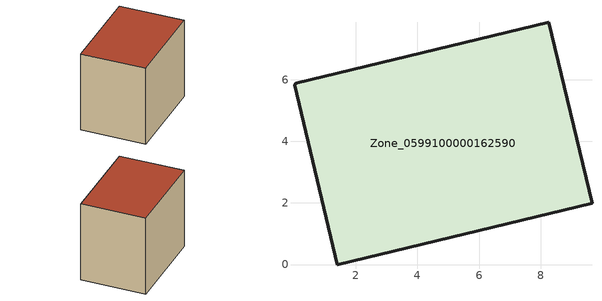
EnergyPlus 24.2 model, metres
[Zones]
Zone_0599100000162590
 floor ground (C_G): 0.04,5.88 8.26,7.86 9.67,1.99 1.41,0 0.01,5.82 z0
 wall outside (C_F): 9.67,1.99 8.26,7.86 0.04,5.88 0.01,5.82 1.41,0 9.67,1.99 z0:7.54
 roof outside (C_R): 8.26,7.86 0.04,5.88 0.01,5.82 1.41,0 9.67,1.99 z7.54
[BUILDING]
Pand.0599100000162590: North Axis=0; Terrain=City; Loads Convergence Tolerance Value=0.04; Temperature Convergence Tolerance Value=0.4; Solar Distribution=FullExterior; Maximum Number of Warmup Days=25; Minimum Number of Warmup Days=1
[Site:Location]
Rotterdam.The.Hague.AP_ZH_NLD Design_Conditions: Latitude=51.96; Longitude=4.45; Time Zone=1; Elevation=-4.5
[SITE:GROUNDTEMPERATURE:BUILDINGSURFACE]
18, 18, 18, 18, 18, 18, 18, 18, 18, 18, 18, 18
[MATERIAL] Thermal Absorptance=0.9; Solar Absorptance=0.7; Visible Absorptance=0.7
Name | Roughness | Thickness | Conductivity | Density | Specific Heat
G.TI.1965-1974 | MediumSmooth | 0.15 | 0.882353 | 540 | 1210
F.TI.1965-1974 | Rough | 0.3 | 0.697674 | 1920 | 840
R.TI.1965-1974 | MediumRough | 0.2 | 0.232558 | 1500 | 1000
[CONSTRUCTION]
C_G: G.TI.1965-1974
C_F: F.TI.1965-1974
C_R: R.TI.1965-1974
[ZONE]
Zone_0599100000162590: Type=1; Multiplier=1; Ceiling Height=Autocalculate; Volume=Autocalculate; Floor Area=autocalculate; Part of Total Floor Area=Yes
[ZONEINFILTRATION:DESIGNFLOWRATE]
Infil_Zone_0599100000162590: Zone or ZoneList or Space or SpaceList=Zone_0599100000162590; Schedule=AlwaysOn; Design Flow Rate Calculation Method=Flow/Area; Flow Rate per Floor Area=0.003; Constant Term Coefficient=1; Temperature Term Coefficient=0; Velocity Term Coefficient=0; Velocity Squared Term Coefficient=0
[HVACTEMPLATE:ZONE:IDEALLOADSAIRSYSTEM]
Zone_0599100000162590: Maximum Heating Supply Air Temperature=50; Minimum Cooling Supply Air Temperature=13; Maximum Heating Supply Air Humidity Ratio=0.0156; Minimum Cooling Supply Air Humidity Ratio=0.0077; Heating Limit=NoLimit; Cooling Limit=NoLimit; Dehumidification Control Type=ConstantSensibleHeatRatio; Cooling Sensible Heat Ratio=0.7; Dehumidification Setpoint=60; Humidification Control Type=None; Humidification Setpoint=30; Outdoor Air Method=None; Outdoor Air Flow Rate per Person=0.00944; Outdoor Air Flow Rate per Zone Floor Area=0; Outdoor Air Flow Rate per Zone=0; Demand Controlled Ventilation Type=None; Outdoor Air Economizer Type=NoEconomizer; Heat Recovery Type=None; Sensible Heat Recovery Effectiveness=0.7; Latent Heat Recovery Effectiveness=0.65
[ZONECONTROL:THERMOSTAT]
ThermostatControl_Zone_0599100000162590: Zone or ZoneList=Zone_0599100000162590; Control Type Schedule=DualSetpointControlType; Control 1=Thermostat_Zone_0599100000162590; Temperature Difference Between Cutout And Setpoint=0
[THERMOSTATSETPOINT:DUALSETPOINT]
Thermostat_Zone_0599100000162590: Heating Setpoint Temperature Schedule=HeatingSetpoint_Zone_0599100000162590; Cooling Setpoint Temperature Schedule=CoolingSetpoint_Zone_0599100000162590
[SCHEDULE:COMPACT]
HeatingSetpoint_Zone_0599100000162590: Through: 12/31, For: AllDays, Until: 24:00, 21
CoolingSetpoint_Zone_0599100000162590: Through: 12/31, For: AllDays, Until: 24:00, 24
DualSetpointControlType: Through: 12/31, For: AllDays, Until: 24:00, 4
AlwaysOn: Through: 12/31, For: AllDays, Until: 24:00, 1
